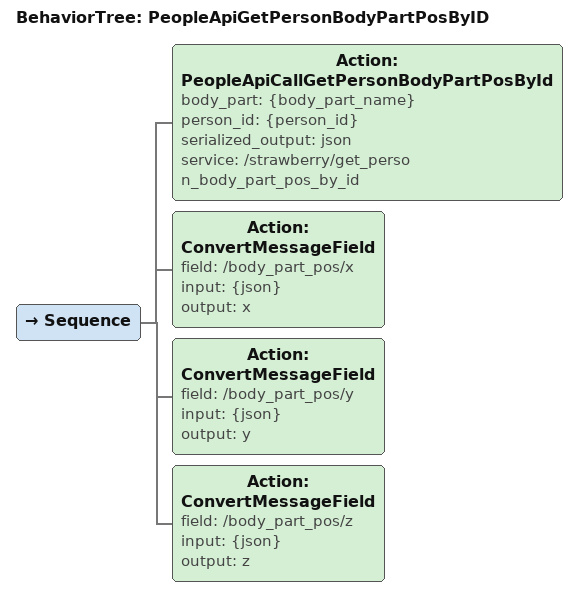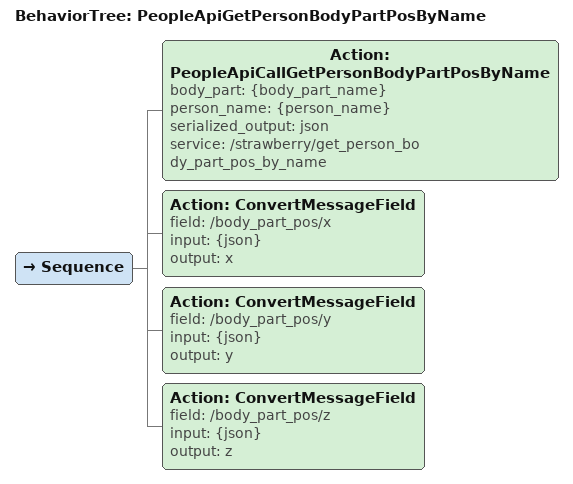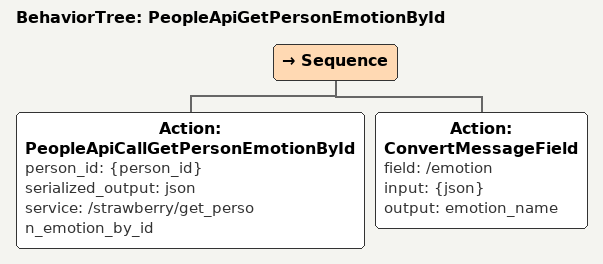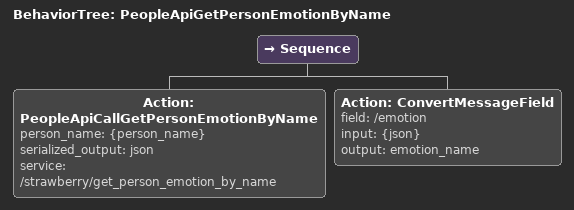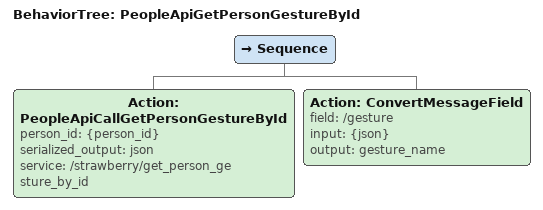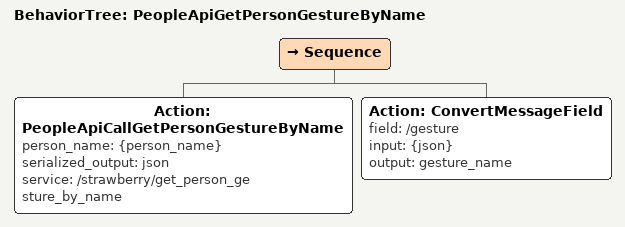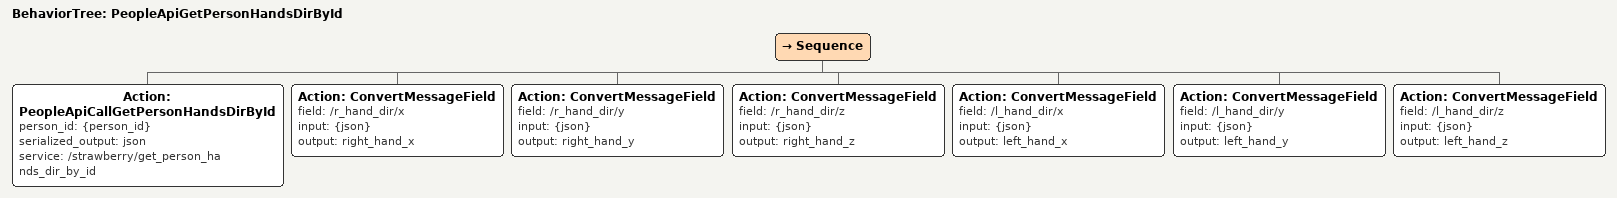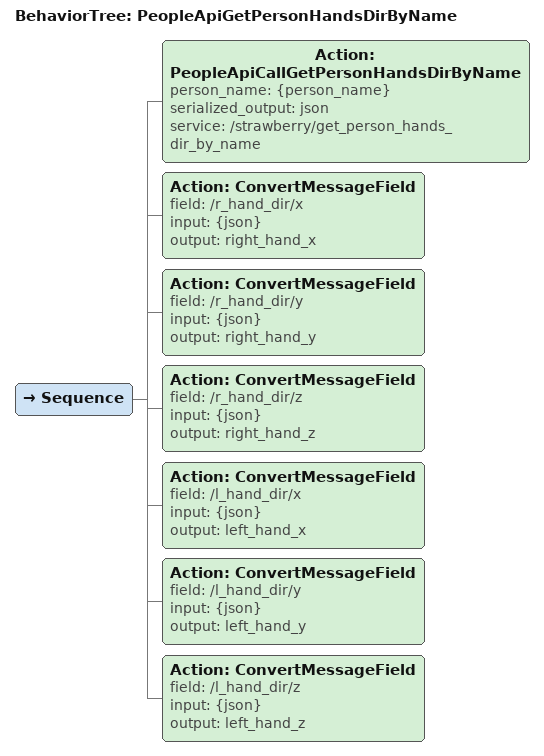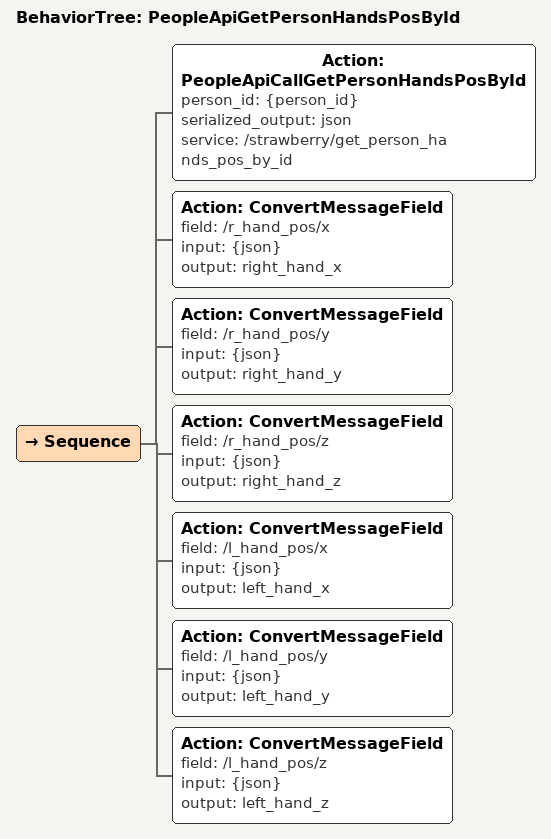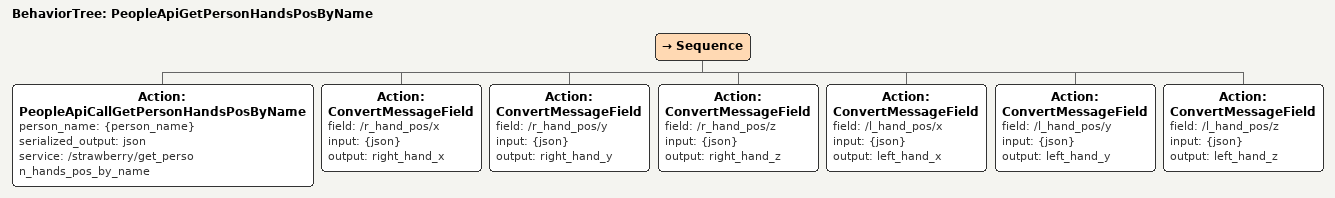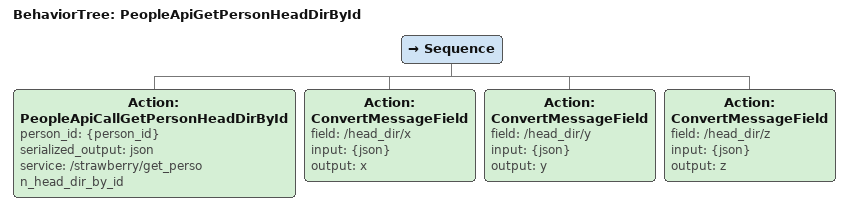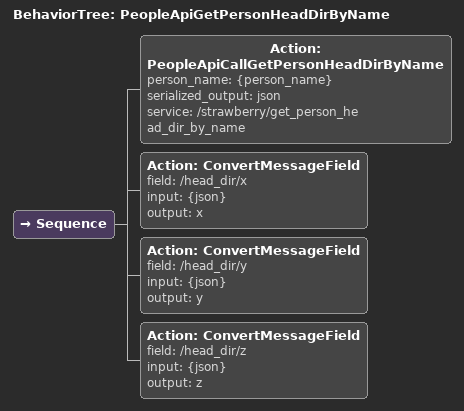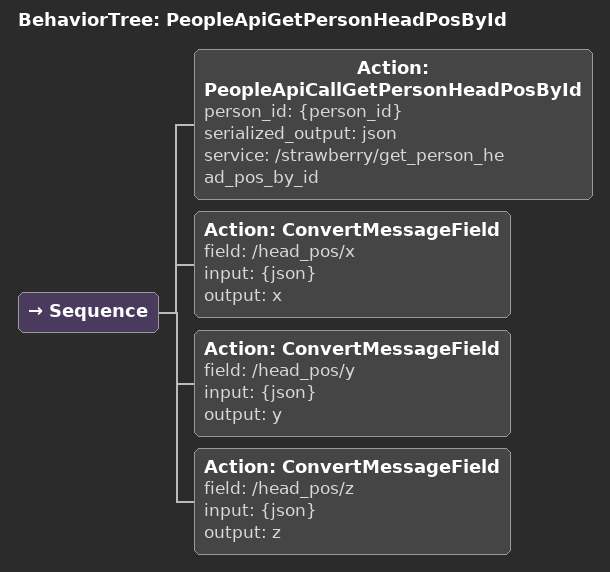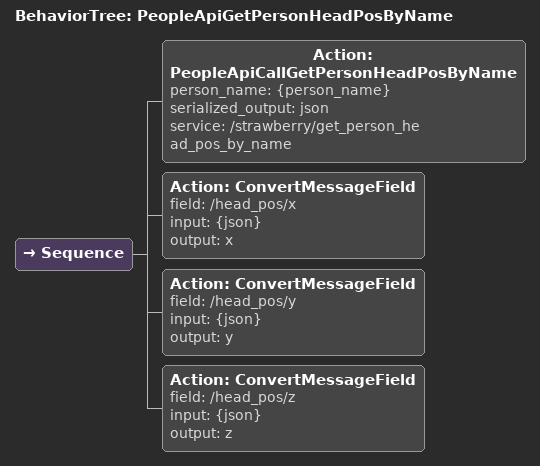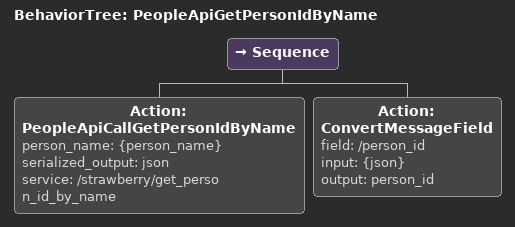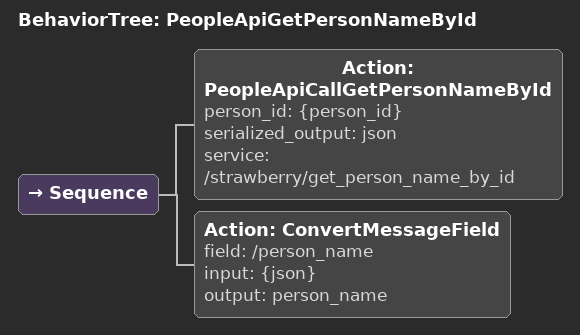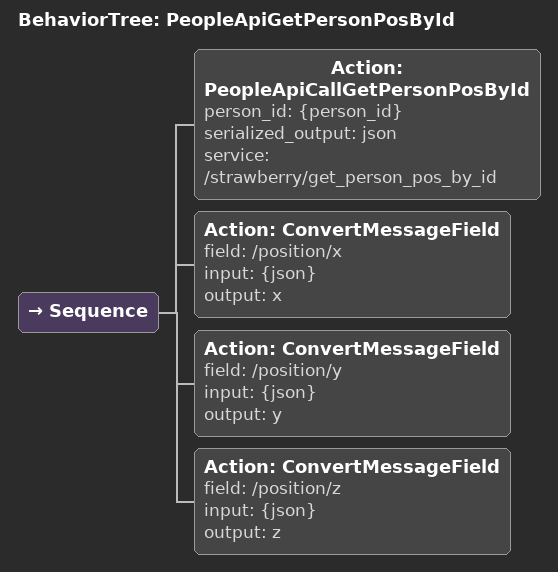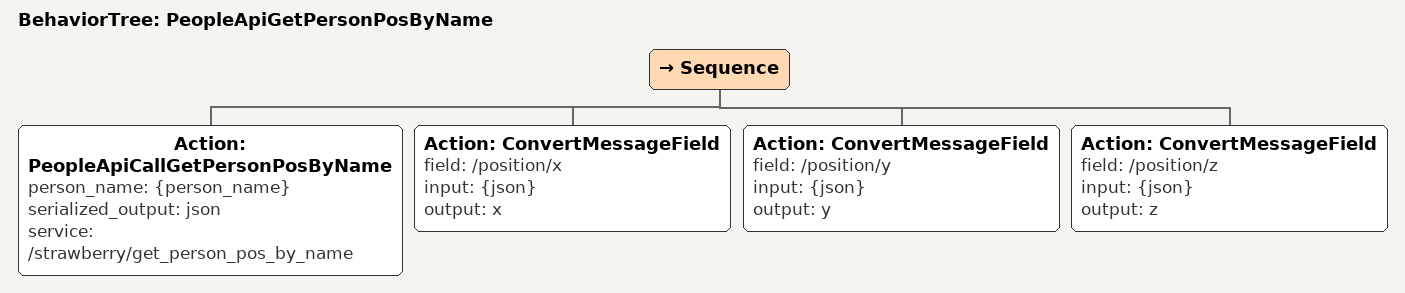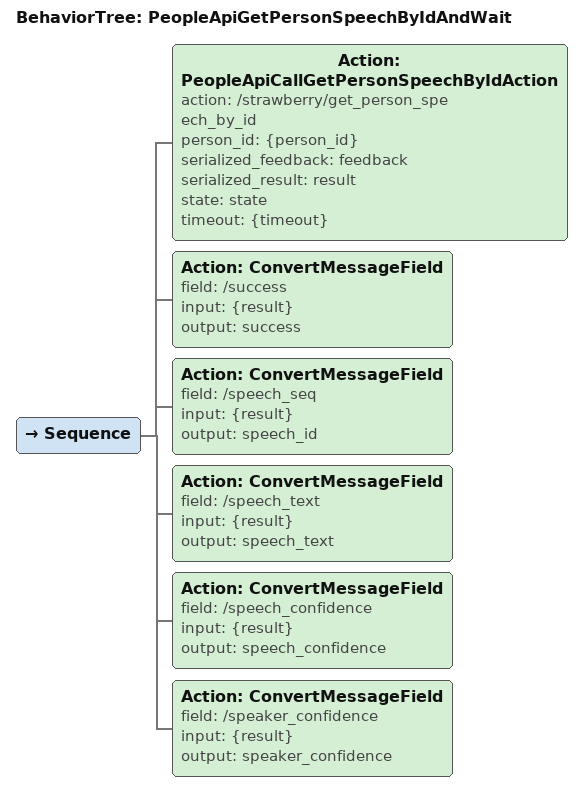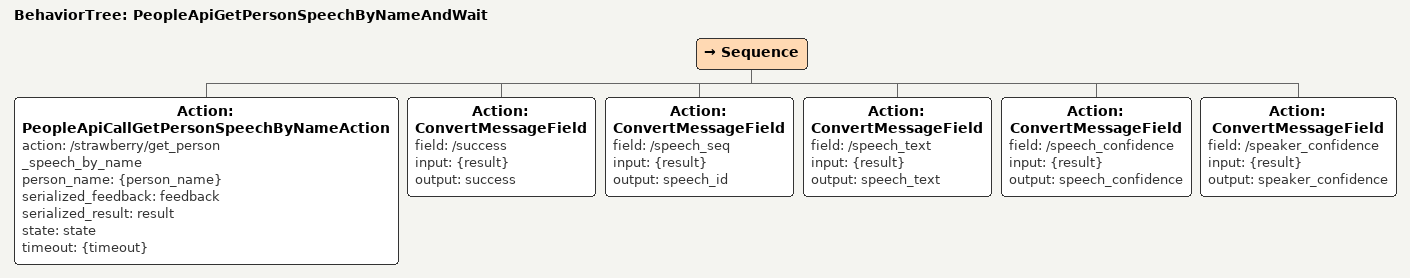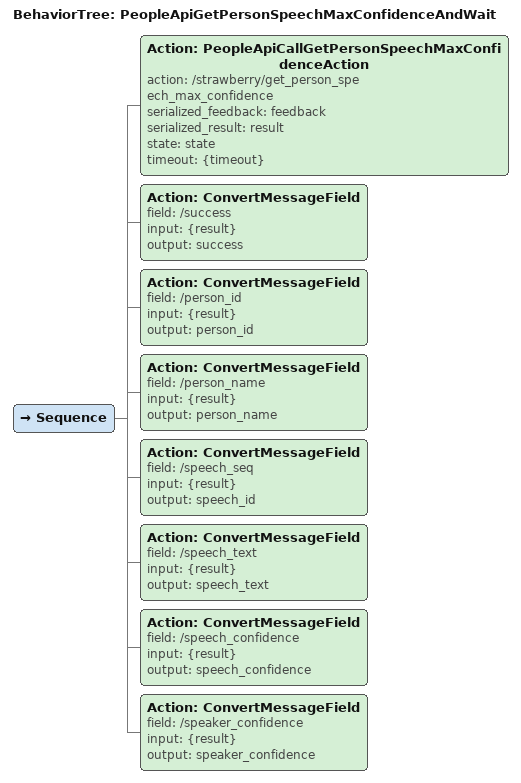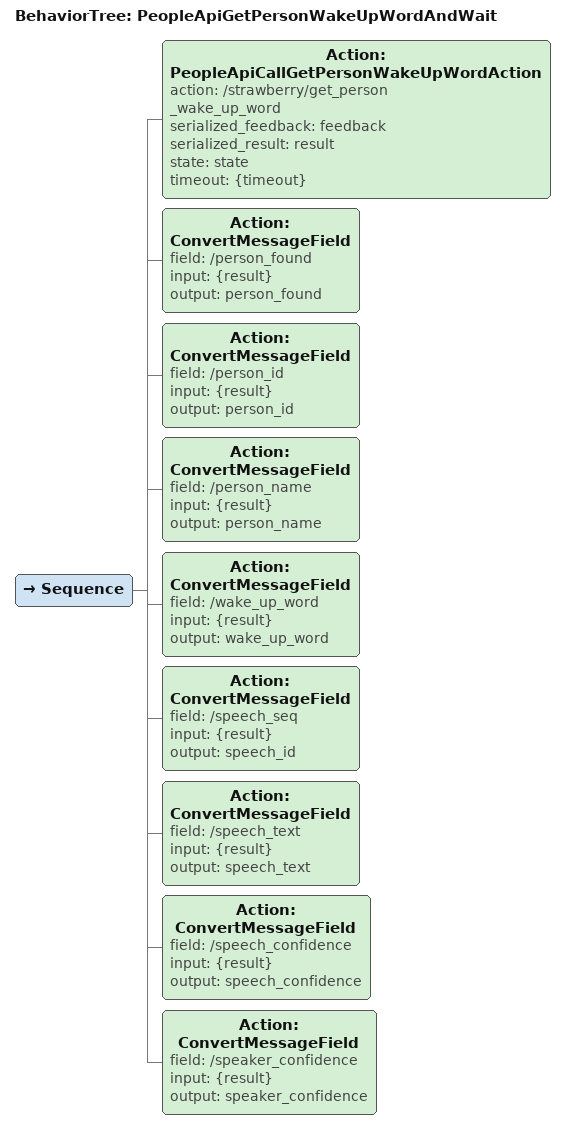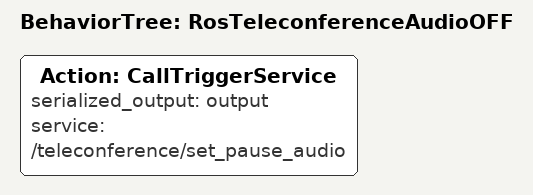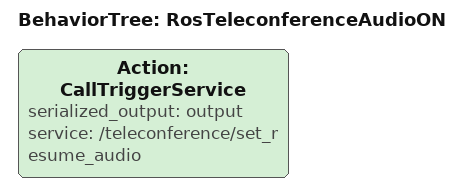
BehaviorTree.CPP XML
<BehaviorTree ID="PeopleApiGetPersonBodyPartPosByID">
    <Sequence>
        <Action ID="PeopleApiCallGetPersonBodyPartPosById" body_part="{body_part_name}" person_id="{person_id}" serialized_output="json" service="/strawberry/get_person_body_part_pos_by_id"/>
        <Action ID="ConvertMessageField" field="/body_part_pos/x" input="{json}" output="x"/>
        <Action ID="ConvertMessageField" field="/body_part_pos/y" input="{json}" output="y"/>
        <Action ID="ConvertMessageField" field="/body_part_pos/z" input="{json}" output="z"/>
    </Sequence>
</BehaviorTree>

<BehaviorTree ID="PeopleApiGetPersonBodyPartPosByName">
    <Sequence>
        <Action ID="PeopleApiCallGetPersonBodyPartPosByName" body_part="{body_part_name}" person_name="{person_name}" serialized_output="json" service="/strawberry/get_person_body_part_pos_by_name"/>
        <Action ID="ConvertMessageField" field="/body_part_pos/x" input="{json}" output="x"/>
        <Action ID="ConvertMessageField" field="/body_part_pos/y" input="{json}" output="y"/>
        <Action ID="ConvertMessageField" field="/body_part_pos/z" input="{json}" output="z"/>
    </Sequence>
</BehaviorTree>

<BehaviorTree ID="PeopleApiGetPersonEmotionById">
    <Sequence>
        <Action ID="PeopleApiCallGetPersonEmotionById" person_id="{person_id}" serialized_output="json" service="/strawberry/get_person_emotion_by_id"/>
        <Action ID="ConvertMessageField" field="/emotion" input="{json}" output="emotion_name"/>
    </Sequence>
</BehaviorTree>

<BehaviorTree ID="PeopleApiGetPersonEmotionByName">
    <Sequence>
        <Action ID="PeopleApiCallGetPersonEmotionByName" person_name="{person_name}" serialized_output="json" service="/strawberry/get_person_emotion_by_name"/>
        <Action ID="ConvertMessageField" field="/emotion" input="{json}" output="emotion_name"/>
    </Sequence>
</BehaviorTree>

<BehaviorTree ID="PeopleApiGetPersonGestureById">
    <Sequence>
        <Action ID="PeopleApiCallGetPersonGestureById" person_id="{person_id}" serialized_output="json" service="/strawberry/get_person_gesture_by_id"/>
        <Action ID="ConvertMessageField" field="/gesture" input="{json}" output="gesture_name"/>
    </Sequence>
</BehaviorTree>

<BehaviorTree ID="PeopleApiGetPersonGestureByName">
    <Sequence>
        <Action ID="PeopleApiCallGetPersonGestureByName" person_name="{person_name}" serialized_output="json" service="/strawberry/get_person_gesture_by_name"/>
        <Action ID="ConvertMessageField" field="/gesture" input="{json}" output="gesture_name"/>
    </Sequence>
</BehaviorTree>

<BehaviorTree ID="PeopleApiGetPersonHandsDirById">
    <Sequence>
        <Action ID="PeopleApiCallGetPersonHandsDirById" person_id="{person_id}" serialized_output="json" service="/strawberry/get_person_hands_dir_by_id"/>
        <Action ID="ConvertMessageField" field="/r_hand_dir/x" input="{json}" output="right_hand_x"/>
        <Action ID="ConvertMessageField" field="/r_hand_dir/y" input="{json}" output="right_hand_y"/>
        <Action ID="ConvertMessageField" field="/r_hand_dir/z" input="{json}" output="right_hand_z"/>
        <Action ID="ConvertMessageField" field="/l_hand_dir/x" input="{json}" output="left_hand_x"/>
        <Action ID="ConvertMessageField" field="/l_hand_dir/y" input="{json}" output="left_hand_y"/>
        <Action ID="ConvertMessageField" field="/l_hand_dir/z" input="{json}" output="left_hand_z"/>
    </Sequence>
</BehaviorTree>

<BehaviorTree ID="PeopleApiGetPersonHandsDirByName">
    <Sequence>
        <Action ID="PeopleApiCallGetPersonHandsDirByName" person_name="{person_name}" serialized_output="json" service="/strawberry/get_person_hands_dir_by_name"/>
        <Action ID="ConvertMessageField" field="/r_hand_dir/x" input="{json}" output="right_hand_x"/>
        <Action ID="ConvertMessageField" field="/r_hand_dir/y" input="{json}" output="right_hand_y"/>
        <Action ID="ConvertMessageField" field="/r_hand_dir/z" input="{json}" output="right_hand_z"/>
        <Action ID="ConvertMessageField" field="/l_hand_dir/x" input="{json}" output="left_hand_x"/>
        <Action ID="ConvertMessageField" field="/l_hand_dir/y" input="{json}" output="left_hand_y"/>
        <Action ID="ConvertMessageField" field="/l_hand_dir/z" input="{json}" output="left_hand_z"/>
    </Sequence>
</BehaviorTree>

<BehaviorTree ID="PeopleApiGetPersonHandsPosById">
    <Sequence>
        <Action ID="PeopleApiCallGetPersonHandsPosById" person_id="{person_id}" serialized_output="json" service="/strawberry/get_person_hands_pos_by_id"/>
        <Action ID="ConvertMessageField" field="/r_hand_pos/x" input="{json}" output="right_hand_x"/>
        <Action ID="ConvertMessageField" field="/r_hand_pos/y" input="{json}" output="right_hand_y"/>
        <Action ID="ConvertMessageField" field="/r_hand_pos/z" input="{json}" output="right_hand_z"/>
        <Action ID="ConvertMessageField" field="/l_hand_pos/x" input="{json}" output="left_hand_x"/>
        <Action ID="ConvertMessageField" field="/l_hand_pos/y" input="{json}" output="left_hand_y"/>
        <Action ID="ConvertMessageField" field="/l_hand_pos/z" input="{json}" output="left_hand_z"/>
    </Sequence>
</BehaviorTree>

<BehaviorTree ID="PeopleApiGetPersonHandsPosByName">
    <Sequence>
        <Action ID="PeopleApiCallGetPersonHandsPosByName" person_name="{person_name}" serialized_output="json" service="/strawberry/get_person_hands_pos_by_name"/>
        <Action ID="ConvertMessageField" field="/r_hand_pos/x" input="{json}" output="right_hand_x"/>
        <Action ID="ConvertMessageField" field="/r_hand_pos/y" input="{json}" output="right_hand_y"/>
        <Action ID="ConvertMessageField" field="/r_hand_pos/z" input="{json}" output="right_hand_z"/>
        <Action ID="ConvertMessageField" field="/l_hand_pos/x" input="{json}" output="left_hand_x"/>
        <Action ID="ConvertMessageField" field="/l_hand_pos/y" input="{json}" output="left_hand_y"/>
        <Action ID="ConvertMessageField" field="/l_hand_pos/z" input="{json}" output="left_hand_z"/>
    </Sequence>
</BehaviorTree>

<BehaviorTree ID="PeopleApiGetPersonHeadDirById">
    <Sequence>
        <Action ID="PeopleApiCallGetPersonHeadDirById" person_id="{person_id}" serialized_output="json" service="/strawberry/get_person_head_dir_by_id"/>
        <Action ID="ConvertMessageField" field="/head_dir/x" input="{json}" output="x"/>
        <Action ID="ConvertMessageField" field="/head_dir/y" input="{json}" output="y"/>
        <Action ID="ConvertMessageField" field="/head_dir/z" input="{json}" output="z"/>
    </Sequence>
</BehaviorTree>

<BehaviorTree ID="PeopleApiGetPersonHeadDirByName">
    <Sequence>
        <Action ID="PeopleApiCallGetPersonHeadDirByName" person_name="{person_name}" serialized_output="json" service="/strawberry/get_person_head_dir_by_name"/>
        <Action ID="ConvertMessageField" field="/head_dir/x" input="{json}" output="x"/>
        <Action ID="ConvertMessageField" field="/head_dir/y" input="{json}" output="y"/>
        <Action ID="ConvertMessageField" field="/head_dir/z" input="{json}" output="z"/>
    </Sequence>
</BehaviorTree>

<BehaviorTree ID="PeopleApiGetPersonHeadPosById">
    <Sequence>
        <Action ID="PeopleApiCallGetPersonHeadPosById" person_id="{person_id}" serialized_output="json" service="/strawberry/get_person_head_pos_by_id"/>
        <Action ID="ConvertMessageField" field="/head_pos/x" input="{json}" output="x"/>
        <Action ID="ConvertMessageField" field="/head_pos/y" input="{json}" output="y"/>
        <Action ID="ConvertMessageField" field="/head_pos/z" input="{json}" output="z"/>
    </Sequence>
</BehaviorTree>

<BehaviorTree ID="PeopleApiGetPersonHeadPosByName">
    <Sequence>
        <Action ID="PeopleApiCallGetPersonHeadPosByName" person_name="{person_name}" serialized_output="json" service="/strawberry/get_person_head_pos_by_name"/>
        <Action ID="ConvertMessageField" field="/head_pos/x" input="{json}" output="x"/>
        <Action ID="ConvertMessageField" field="/head_pos/y" input="{json}" output="y"/>
        <Action ID="ConvertMessageField" field="/head_pos/z" input="{json}" output="z"/>
    </Sequence>
</BehaviorTree>

<BehaviorTree ID="PeopleApiGetPersonIdByName">
    <Sequence>
        <Action ID="PeopleApiCallGetPersonIdByName" person_name="{person_name}" serialized_output="json" service="/strawberry/get_person_id_by_name"/>
        <Action ID="ConvertMessageField" field="/person_id" input="{json}" output="person_id"/>
    </Sequence>
</BehaviorTree>

<BehaviorTree ID="PeopleApiGetPersonNameById">
    <Sequence>
        <Action ID="PeopleApiCallGetPersonNameById" person_id="{person_id}" serialized_output="json" service="/strawberry/get_person_name_by_id"/>
        <Action ID="ConvertMessageField" field="/person_name" input="{json}" output="person_name"/>
    </Sequence>
</BehaviorTree>

<BehaviorTree ID="PeopleApiGetPersonPosById">
    <Sequence>
        <Action ID="PeopleApiCallGetPersonPosById" person_id="{person_id}" serialized_output="json" service="/strawberry/get_person_pos_by_id"/>
        <Action ID="ConvertMessageField" field="/position/x" input="{json}" output="x"/>
        <Action ID="ConvertMessageField" field="/position/y" input="{json}" output="y"/>
        <Action ID="ConvertMessageField" field="/position/z" input="{json}" output="z"/>
    </Sequence>
</BehaviorTree>

<BehaviorTree ID="PeopleApiGetPersonPosByName">
    <Sequence>
        <Action ID="PeopleApiCallGetPersonPosByName" person_name="{person_name}" serialized_output="json" service="/strawberry/get_person_pos_by_name"/>
        <Action ID="ConvertMessageField" field="/position/x" input="{json}" output="x"/>
        <Action ID="ConvertMessageField" field="/position/y" input="{json}" output="y"/>
        <Action ID="ConvertMessageField" field="/position/z" input="{json}" output="z"/>
    </Sequence>
</BehaviorTree>

<BehaviorTree ID="PeopleApiGetPersonSpeechByIdAndWait">
    <Sequence>
        <Action ID="PeopleApiCallGetPersonSpeechByIdAction" action="/strawberry/get_person_speech_by_id" person_id="{person_id}" serialized_feedback="feedback" serialized_result="result" state="state" timeout="{timeout}"/>
        <Action ID="ConvertMessageField" field="/success" input="{result}" output="success"/>
        <Action ID="ConvertMessageField" field="/speech_seq" input="{result}" output="speech_id"/>
        <Action ID="ConvertMessageField" field="/speech_text" input="{result}" output="speech_text"/>
        <Action ID="ConvertMessageField" field="/speech_confidence" input="{result}" output="speech_confidence"/>
        <Action ID="ConvertMessageField" field="/speaker_confidence" input="{result}" output="speaker_confidence"/>
    </Sequence>
</BehaviorTree>

<BehaviorTree ID="PeopleApiGetPersonSpeechByNameAndWait">
    <Sequence>
        <Action ID="PeopleApiCallGetPersonSpeechByNameAction" action="/strawberry/get_person_speech_by_name" person_name="{person_name}" serialized_feedback="feedback" serialized_result="result" state="state" timeout="{timeout}"/>
        <Action ID="ConvertMessageField" field="/success" input="{result}" output="success"/>
        <Action ID="ConvertMessageField" field="/speech_seq" input="{result}" output="speech_id"/>
        <Action ID="ConvertMessageField" field="/speech_text" input="{result}" output="speech_text"/>
        <Action ID="ConvertMessageField" field="/speech_confidence" input="{result}" output="speech_confidence"/>
        <Action ID="ConvertMessageField" field="/speaker_confidence" input="{result}" output="speaker_confidence"/>
    </Sequence>
</BehaviorTree>

<BehaviorTree ID="PeopleApiGetPersonSpeechMaxConfidenceAndWait">
    <Sequence>
        <Action ID="PeopleApiCallGetPersonSpeechMaxConfidenceAction" action="/strawberry/get_person_speech_max_confidence" serialized_feedback="feedback" serialized_result="result" state="state" timeout="{timeout}"/>
        <Action ID="ConvertMessageField" field="/success" input="{result}" output="success"/>
        <Action ID="ConvertMessageField" field="/person_id" input="{result}" output="person_id"/>
        <Action ID="ConvertMessageField" field="/person_name" input="{result}" output="person_name"/>
        <Action ID="ConvertMessageField" field="/speech_seq" input="{result}" output="speech_id"/>
        <Action ID="ConvertMessageField" field="/speech_text" input="{result}" output="speech_text"/>
        <Action ID="ConvertMessageField" field="/speech_confidence" input="{result}" output="speech_confidence"/>
        <Action ID="ConvertMessageField" field="/speaker_confidence" input="{result}" output="speaker_confidence"/>
    </Sequence>
</BehaviorTree>

<BehaviorTree ID="PeopleApiGetPersonWakeUpWordAndWait">
    <Sequence>
        <Action ID="PeopleApiCallGetPersonWakeUpWordAction" action="/strawberry/get_person_wake_up_word" serialized_feedback="feedback" serialized_result="result" state="state" timeout="{timeout}"/>
        <Action ID="ConvertMessageField" field="/person_found" input="{result}" output="person_found"/>
        <Action ID="ConvertMessageField" field="/person_id" input="{result}" output="person_id"/>
        <Action ID="ConvertMessageField" field="/person_name" input="{result}" output="person_name"/>
        <Action ID="ConvertMessageField" field="/wake_up_word" input="{result}" output="wake_up_word"/>
        <Action ID="ConvertMessageField" field="/speech_seq" input="{result}" output="speech_id"/>
        <Action ID="ConvertMessageField" field="/speech_text" input="{result}" output="speech_text"/>
        <Action ID="ConvertMessageField" field="/speech_confidence" input="{result}" output="speech_confidence"/>
        <Action ID="ConvertMessageField" field="/speaker_confidence" input="{result}" output="speaker_confidence"/>
    </Sequence>
</BehaviorTree>

<BehaviorTree ID="RosTeleconferenceAudioOFF">
    <Action ID="CallTriggerService" serialized_output="output" service="/teleconference/set_pause_audio"/>
</BehaviorTree>

<BehaviorTree ID="RosTeleconferenceAudioON">
    <Action ID="CallTriggerService" serialized_output="output" service="/teleconference/set_resume_audio"/>
</BehaviorTree>
